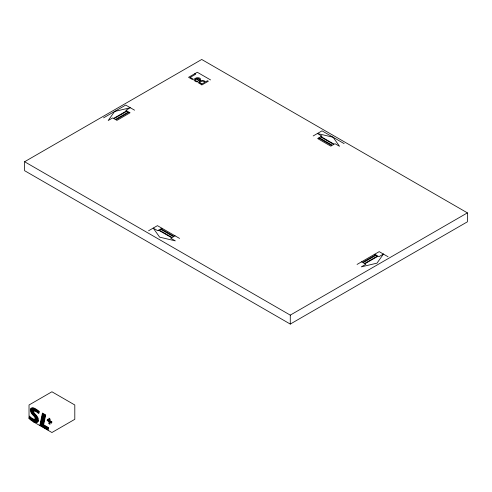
<?xml version="1.0" encoding="UTF-8"?>
<svg xmlns="http://www.w3.org/2000/svg" width="492" height="492" viewBox="0 0 492 492"><rect width="100%" height="100%" fill="white"/><g stroke="black" fill="none" stroke-linecap="round" stroke-linejoin="round"><path stroke-width="0.74" d="M37.644 422.222L38.376 418.766M38.278 421.472L38.542 420.223M30.283 410.107L30.615 408.532M29.569 416.072L29.028 418.624L29.028 404.99L51.918 391.773L74.802 404.99L74.802 419.307L51.918 432.523L32.829 421.503L33.364 418.981M30.535 411.497L31.267 408.059M29.495 419.03L30.024 416.533M30.879 412.474L31.875 407.794M29.963 419.43L30.479 416.995M31.285 413.169L32.441 407.714M30.424 419.836L30.934 417.45M31.709 413.784L32.982 407.763M30.898 420.217L31.408 417.806M32.146 414.313L33.517 407.856M31.383 420.537L31.888 418.157M32.595 414.817L34.028 408.034M31.863 420.857L32.361 418.507M33.044 415.285L34.538 408.231M32.349 421.183L32.866 418.741M33.493 415.777L34.145 412.69M34.495 411.054L35.037 408.483M33.942 416.269L34.581 413.231M35.024 411.158L35.535 408.747M33.327 421.761L33.893 419.104M34.372 416.835L35.018 413.772M35.529 411.386L36.021 409.061M33.825 422.013L34.44 419.129M34.784 417.505L35.467 414.258M34.329 422.234L35.916 414.744M36.506 411.964L36.992 409.682M34.846 422.413L36.359 415.279M36.986 412.302L37.472 409.996M35.369 422.56L36.795 415.814M37.466 412.647L37.952 410.34M35.904 422.634L37.226 416.373M37.927 413.083L38.425 410.734M36.451 422.634L37.644 417.025M38.382 413.526L38.893 411.127M37.023 422.542L38.038 417.757M39.016 413.145L39.36 411.515M39.864 425.248L42.453 413.034M40.264 425.482L42.853 413.268M40.756 425.764L43.345 413.551M41.248 426.047L43.837 413.833M41.74 426.33L44.323 414.116M42.232 426.613L44.815 414.399M42.724 426.896L45.307 414.682M43.216 427.179L43.726 424.75M43.708 427.468L44.219 425.033M44.2 427.751L44.711 425.316M44.692 428.034L45.203 425.598M45.178 428.317L45.694 425.887M47.115 420.574L47.404 419.196M45.67 428.6L46.186 426.17M47.521 420.808L47.816 419.43M46.162 428.883L46.678 426.453M47.933 421.047L48.222 419.67M46.654 429.165L47.171 426.736M48.339 421.281L48.634 419.904M48.77 419.27L49.022 418.083M48.77 421.527L49.428 418.317M47.146 429.454L47.663 427.019M47.638 429.737L48.154 427.302M49.182 423.815L50.147 419.27M48.13 430.02L48.646 427.585M49.594 424.049L50.27 420.851M49.999 424.282L50.147 423.612M50.387 422.462L50.682 421.084M50.799 422.702L51.088 421.324M51.205 422.936L51.5 421.558M43.64 424.701L45.725 414.922M48.77 423.575L49.84 418.557M36.014 411.626L36.506 409.375M51.617 423.169L51.918 421.804M24.6 161.739L201.72 59.477L467.4 212.87L467.4 221.818L290.28 324.074L24.6 170.687L24.6 161.739L290.28 315.126L467.4 212.87M103.566 117.852L125.706 105.067L134.562 110.183M148.584 230.76L157.44 225.65L179.58 238.429M313.164 135.964L322.02 130.847L344.16 143.633M161.936 228.245L160.958 228.811L174.1 236.4L175.084 235.834M357.063 264.425L379.203 251.64L388.059 256.756M210.576 79.932L197.292 72.263L188.565 77.299L192.464 79.55L193.196 79.126L190.195 77.392L195.693 74.218L194.795 73.702M374.707 254.241L375.691 254.807L362.543 262.396L361.565 261.83M290.28 315.126L290.28 324.074M199.838 82.588L200.312 83.363L202.138 83.818L204.832 82.262C203.676 80.51 200.908 81.014 199.838 82.588M195.109 79.636C194.5 81.567 199.666 81.002 197.298 82.01L195.183 81.242L194.032 80.171A2.817 1.624 0 0 1 194.199 79.071L196.246 77.884A3.106 1.79 0 0 1 198.171 77.736C200.226 77.539 202.046 80.165 199.365 80.928L195.871 78.911L195.109 79.636M198.756 82.213L199.008 83.431L201.48 84.206L201 84.476L201.849 84.968L208.362 81.211L207.513 80.719L205.49 81.887C203.934 79.716 200.275 80.264 198.756 82.213M199.789 79.396L199.143 80.104L196.474 78.56L198.522 78.357L199.789 79.396M114.636 111.463L108.191 120.522L112.686 117.926L113.56 118.424L126.702 110.835L125.829 110.337L130.331 107.736L114.636 111.463M383.44 254.087L376.989 263.146L361.3 266.867L365.796 264.272L364.923 263.767L378.071 256.178L378.945 256.683L383.44 254.087M127.12 111.081L113.978 118.67L115.38 119.476L128.523 111.887L127.12 111.081M129.082 112.213L115.94 119.802L116.918 120.368L130.066 112.779L129.082 112.213M158.578 230.188L157.704 230.693L153.209 228.091L159.654 237.156L175.349 240.877L170.847 238.282L171.72 237.777L158.578 230.188M160.398 229.137L158.996 229.942L172.138 237.531L173.541 236.726L160.398 229.137M318.638 137.994L317.66 138.56L330.802 146.149L331.786 145.583L318.638 137.994M320.599 136.862L319.197 137.668L332.346 145.257L333.748 144.451L320.599 136.862M321.891 136.112L321.018 136.616L334.166 144.205L335.04 143.701L339.535 146.302L333.09 137.237L317.395 133.517L321.891 136.112M376.251 255.127L363.102 262.716L364.504 263.527L377.653 255.938L376.251 255.127"/></g></svg>
